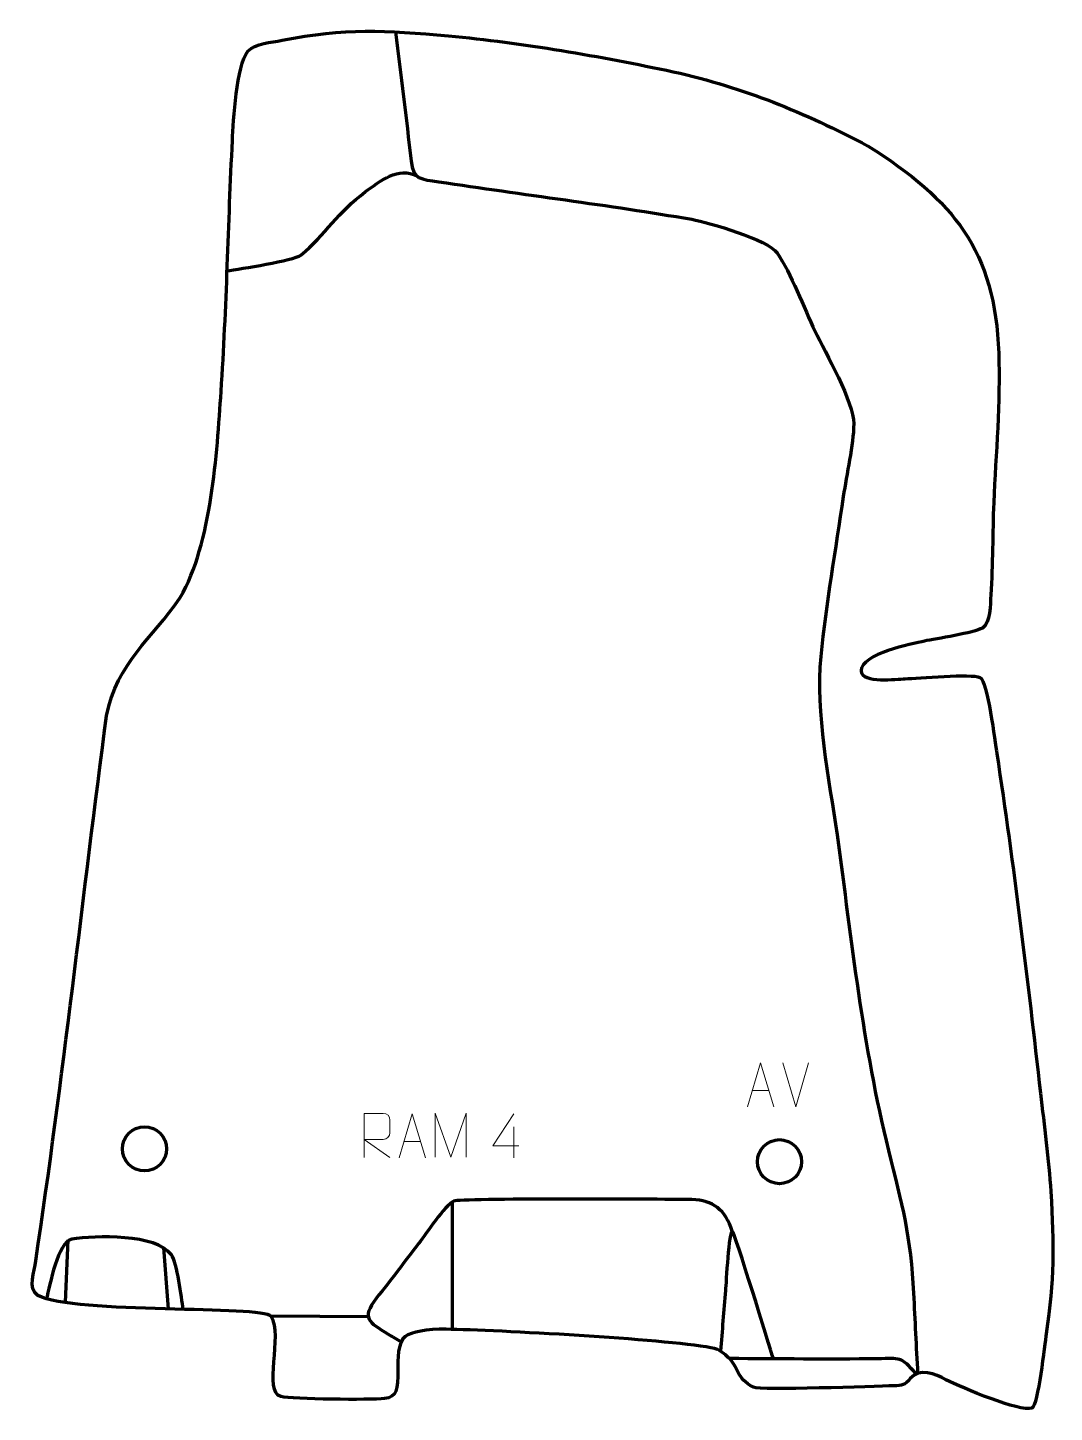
# Model space of a CAD drawing. Header units: millimetres. Extents: x -636 to -53, y 182 to 967.
import ezdxf

# ---------------------------------------------------------------- set-up
doc = ezdxf.new("R2010")
doc.units = ezdxf.units.MM
doc.header["$MEASUREMENT"] = 0
doc.layers.add('layer 2', color=7, linetype='Continuous')
doc.layers.add('layer 3', color=7, linetype='Continuous')

msp = doc.modelspace()

# ---------------------------------------------------------------- linework, layer by layer
at = {"layer": 'layer 2', "color": 140, "lineweight": 158}
for points, knots in [([(-427.2149, 964.9105), (-424.1531, 940.4396), (-421.0985, 916.1934), (-418.3603, 891.6738), (-418.3603, 891.6738), (-417.1764, 881.0724), (-412.7995, 881.4099), (-402.6822, 879.8817), (-402.6822, 879.8817), (-355.0453, 872.6859), (-306.4072, 866.684), (-259.0886, 858.6222), (-259.0886, 858.6222), (-249.1687, 856.524), (-215.877, 847.1149), (-210.5921, 839.4706), (-210.5921, 839.4706), (-202.7771, 827.756), (-195.4887, 808.3877), (-189.0995, 794.9919), (-189.0995, 794.9919), (-183.3382, 783.3041), (-166.9957, 754.3523), (-167.1084, 742.6519), (-167.1084, 742.6519), (-167.4259, 730.3892), (-171.2003, 713.9989), (-173.082, 701.3001), (-173.082, 701.3001), (-177.5435, 671.3904), (-182.8481, 640.5899), (-185.8841, 610.5734), (-185.8841, 610.5734), (-188.9327, 578.3431), (-181.2405, 541.4991), (-176.6433, 509.3936), (-176.6433, 509.3936), (-168.3118, 448.8195), (-162.1965, 389.9327), (-147.4823, 330.3099), (-147.4823, 330.3099), (-139.8509, 300.1597), (-134.7622, 280.8219), (-133.2235, 249.2196), (-133.2235, 249.2196), (-132.4859, 234.0708), (-131.7442, 218.9273), (-130.9117, 203.7831)], [0, 0, 0, 0, 0.07692308, 0.07692308, 0.07692308, 0.07692308, 0.15384615, 0.15384615, 0.15384615, 0.15384615, 0.23076923, 0.23076923, 0.23076923, 0.23076923, 0.30769231, 0.30769231, 0.30769231, 0.30769231, 0.38461538, 0.38461538, 0.38461538, 0.38461538, 0.46153846, 0.46153846, 0.46153846, 0.46153846, 0.53846154, 0.53846154, 0.53846154, 0.53846154, 0.61538462, 0.61538462, 0.61538462, 0.61538462, 0.69230769, 0.69230769, 0.69230769, 0.69230769, 0.76923077, 0.76923077, 0.76923077, 0.76923077, 0.84615385, 0.84615385, 0.84615385, 0.84615385, 1, 1, 1, 1]), ([(-522.7779, 829.297), (-515.4529, 830.6187), (-485.0423, 835.073), (-480.86, 838.2635), (-480.86, 838.2635), (-467.0981, 849.8133), (-459.475, 862.9517), (-444.3924, 874.1086), (-444.3924, 874.1086), (-436.2736, 880.1143), (-425.3246, 888.7111), (-415.023, 883.1844)], [0, 0, 0, 0, 0.25, 0.25, 0.25, 0.25, 0.5, 0.5, 0.5, 0.5, 1, 1, 1, 1]), ([(-236.0782, 284.5521), (-239.9355, 296.4693), (-247.1035, 302.1203), (-258.9671, 302.3596), (-258.9671, 302.3596), (-279.3936, 302.7715), (-390.8737, 303.1453), (-394.0447, 301.5524), (-394.0447, 301.5524), (-399.2295, 298.948), (-409.7502, 283.2249), (-413.9655, 277.6066), (-413.9655, 277.6066), (-421.913, 267.032), (-429.9817, 256.7584), (-438.0897, 246.3258), (-438.0897, 246.3258), (-446.8112, 235.1039), (-442.5443, 232.9239), (-431.4074, 226.1282), (-431.4074, 226.1282), (-428.9459, 224.6262), (-426.478, 223.1353), (-424.017, 221.6318)], [0, 0, 0, 0, 0.14285714, 0.14285714, 0.14285714, 0.14285714, 0.28571429, 0.28571429, 0.28571429, 0.28571429, 0.42857143, 0.42857143, 0.42857143, 0.42857143, 0.57142857, 0.57142857, 0.57142857, 0.57142857, 0.71428571, 0.71428571, 0.71428571, 0.71428571, 1, 1, 1, 1]), ([(-547.7277, 240.1198), (-548.7599, 246.8496), (-550.9747, 266.3631), (-554.4126, 271.1269), (-554.4126, 271.1269), (-563.0244, 283.06), (-597.5879, 282.0534), (-610.9124, 279.8988), (-610.9124, 279.8988), (-618.8787, 278.5266), (-623.298, 253.7792), (-625.2979, 246.0492)], [0, 0, 0, 0, 0.25, 0.25, 0.25, 0.25, 0.5, 0.5, 0.5, 0.5, 1, 1, 1, 1]), ([(-212.7709, 212.1215), (-215.1244, 219.6128), (-234.7235, 284.0362), (-236.0782, 284.5521), (-236.0782, 284.5521), (-238.0094, 285.2875), (-239.6208, 254.8687), (-239.9455, 250.9022), (-239.9455, 250.9022), (-240.8953, 239.4169), (-241.845, 227.9316), (-242.7948, 216.4463)], [0, 0, 0, 0, 0.25, 0.25, 0.25, 0.25, 0.5, 0.5, 0.5, 0.5, 1, 1, 1, 1]), ([(-131.7622, 203.4526), (-140.5258, 213.6614), (-140.7144, 212.2557), (-153.7417, 212.0686), (-153.7417, 212.0686), (-181.506, 211.67), (-209.8043, 212.126), (-237.6315, 212.1689)], [0, 0, 0, 0, 0.33333333, 0.33333333, 0.33333333, 0.33333333, 1, 1, 1, 1])]:
    msp.add_open_spline(points, degree=3, knots=knots, dxfattribs=at)
for points in [[(-395.0696, 300.9208), (-395.0696, 300.9208), (-395.0746, 228.7484), (-395.0746, 228.7484)], [(-613.0965, 279.6617), (-613.0965, 279.6617), (-614.6982, 244.1168), (-614.6982, 244.1168)], [(-558.7852, 275.0849), (-558.7852, 275.0849), (-556.1977, 240.4208), (-556.1977, 240.4208)], [(-442.6262, 235.7973), (-442.6262, 235.7973), (-497.6615, 236.3007), (-497.6615, 236.3007)]]:
    msp.add_open_spline(points, degree=3, dxfattribs=at)
at = {"layer": 'layer 3', "color": 142, "lineweight": 200}
for centre in [(-569.6583, 331.1839), (-209.2955, 323.9078)]:
    msp.add_ellipse(centre, major_axis=(0, 12.5), ratio=1, dxfattribs=at)
at = {"layer": 'layer 3', "color": 242, "lineweight": 158}
msp.add_open_spline([(-433.4239, 189.4869), (-426.1494, 190.4104), (-426.0025, 194.3633), (-425.922, 206.1591), (-425.922, 206.1591), (-425.8873, 211.2574), (-426.1476, 221.451), (-421.6863, 224.6929), (-421.6863, 224.6929), (-418.2068, 227.2214), (-409.4523, 229.0262), (-398.5131, 228.8246), (-398.5131, 228.8246), (-369.5755, 228.2912), (-276.0861, 223.3683), (-248.1885, 218.3222), (-248.1885, 218.3222), (-242.5378, 217.3001), (-240.5036, 214.7742), (-238.3434, 212.847), (-238.3434, 212.847), (-232.5147, 207.6472), (-234.0739, 200.9884), (-224.1158, 195.9294), (-224.1158, 195.9294), (-220.2533, 193.9671), (-154.9954, 196.4831), (-144.7064, 196.7466), (-144.7064, 196.7466), (-139.4926, 196.8847), (-138.2168, 197.1048), (-135.0674, 200.8941), (-135.0674, 200.8941), (-129.7742, 207.263), (-120.885, 203.2493), (-114.858, 200.2305), (-114.858, 200.2305), (-105.3631, 195.5516), (-72.8879, 181.711), (-66.0293, 184.1125), (-66.0293, 184.1125), (-62.5731, 185.3226), (-58.8218, 220.652), (-57.9813, 226.2555), (-57.9813, 226.2555), (-53.3431, 257.1782), (-53.5283, 276.0031), (-55.3497, 306.9648), (-55.3497, 306.9648), (-56.4985, 324.9805), (-59.1219, 344.7075), (-61.1742, 362.7083), (-61.1742, 362.7083), (-68.4655, 426.6593), (-76.1922, 491.9478), (-85.9897, 555.5233), (-85.9897, 555.5233), (-86.9389, 561.8163), (-91.2866, 596.7708), (-95.5432, 598.7057), (-95.5432, 598.7057), (-100.1006, 600.7773), (-130.8331, 598.3615), (-137.9465, 597.8908), (-137.9465, 597.8908), (-142.7153, 597.7206), (-162.3896, 595.2026), (-163.0414, 602.3312), (-163.0414, 602.3312), (-162.7768, 612.1462), (-134.4688, 617.6726), (-126.9658, 619.2653), (-126.9658, 619.2653), (-121.0039, 620.5309), (-98.2459, 624.0162), (-94.166, 626.6825), (-94.166, 626.6825), (-89.399, 629.7977), (-89.7211, 640.0026), (-89.3799, 645.5004), (-89.3799, 645.5004), (-88.2993, 662.9101), (-88.3719, 680.4244), (-87.7546, 697.8632), (-87.7546, 697.8632), (-86.454, 725.2376), (-83.941, 755.4036), (-84.8736, 782.575), (-84.8736, 782.575), (-86.872, 840.8036), (-110.5032, 869.4167), (-158.9078, 900.0935), (-158.9078, 900.0935), (-196.1902, 919.616), (-228.4045, 932.9415), (-269.5652, 942.3153), (-269.5652, 942.3153), (-311.0609, 951.1406), (-354.9432, 958.7546), (-397.1682, 962.6966), (-397.1682, 962.6966), (-433.0194, 965.8351), (-455.9086, 967.3004), (-491.5624, 960.1416), (-491.5624, 960.1416), (-497.573, 958.9805), (-506.7372, 958.5333), (-511.0025, 953.9638), (-511.0025, 953.9638), (-517.5691, 945.7657), (-519.1634, 914.5825), (-519.7368, 903.3579), (-519.7368, 903.3579), (-522.1642, 855.8348), (-522.9847, 808.5624), (-526.1539, 760.9477), (-526.1539, 760.9477), (-528.6061, 725.4355), (-531.4334, 674.776), (-549.3905, 643.9886), (-549.3905, 643.9886), (-565.5179, 620.2417), (-585.0182, 607.5373), (-591.2443, 576.792), (-591.2443, 576.792), (-604.7297, 473.7363), (-615.9499, 370.3806), (-631.327, 267.5772), (-631.327, 267.5772), (-632.2357, 261.6951), (-635.9311, 251.8528), (-630.1946, 247.9785), (-630.1946, 247.9785), (-608.9715, 237.181), (-502.86, 242.5066), (-497.6736, 236.0737), (-497.6736, 236.0737), (-490.8255, 225.7008), (-502.4569, 193.1544), (-492.2639, 190.6369), (-492.2639, 190.6369), (-485.7496, 189.0279), (-441.579, 188.6148), (-433.4239, 189.4869)], degree=3, knots=[0, 0, 0, 0, 0.02702703, 0.02702703, 0.02702703, 0.02702703, 0.05405405, 0.05405405, 0.05405405, 0.05405405, 0.08108108, 0.08108108, 0.08108108, 0.08108108, 0.10810811, 0.10810811, 0.10810811, 0.10810811, 0.13513514, 0.13513514, 0.13513514, 0.13513514, 0.16216216, 0.16216216, 0.16216216, 0.16216216, 0.18918919, 0.18918919, 0.18918919, 0.18918919, 0.21621622, 0.21621622, 0.21621622, 0.21621622, 0.24324324, 0.24324324, 0.24324324, 0.24324324, 0.27027027, 0.27027027, 0.27027027, 0.27027027, 0.2972973, 0.2972973, 0.2972973, 0.2972973, 0.32432432, 0.32432432, 0.32432432, 0.32432432, 0.35135135, 0.35135135, 0.35135135, 0.35135135, 0.37837838, 0.37837838, 0.37837838, 0.37837838, 0.40540541, 0.40540541, 0.40540541, 0.40540541, 0.43243243, 0.43243243, 0.43243243, 0.43243243, 0.45945946, 0.45945946, 0.45945946, 0.45945946, 0.48648649, 0.48648649, 0.48648649, 0.48648649, 0.51351351, 0.51351351, 0.51351351, 0.51351351, 0.54054054, 0.54054054, 0.54054054, 0.54054054, 0.56756757, 0.56756757, 0.56756757, 0.56756757, 0.59459459, 0.59459459, 0.59459459, 0.59459459, 0.62162162, 0.62162162, 0.62162162, 0.62162162, 0.64864865, 0.64864865, 0.64864865, 0.64864865, 0.67567568, 0.67567568, 0.67567568, 0.67567568, 0.7027027, 0.7027027, 0.7027027, 0.7027027, 0.72972973, 0.72972973, 0.72972973, 0.72972973, 0.75675676, 0.75675676, 0.75675676, 0.75675676, 0.78378378, 0.78378378, 0.78378378, 0.78378378, 0.81081081, 0.81081081, 0.81081081, 0.81081081, 0.83783784, 0.83783784, 0.83783784, 0.83783784, 0.86486486, 0.86486486, 0.86486486, 0.86486486, 0.89189189, 0.89189189, 0.89189189, 0.89189189, 0.91891892, 0.91891892, 0.91891892, 0.91891892, 0.94594595, 0.94594595, 0.94594595, 0.94594595, 1, 1, 1, 1], dxfattribs=at)
at = {"layer": 'layer 3', "color": 250, "lineweight": 9}
for points, knots in [([(-227.4578, 355.0995), (-227.4578, 355.0995), (-220.0868, 380.053), (-220.0868, 380.053), (-220.0868, 380.053), (-220.0868, 380.053), (-212.5169, 355.0995), (-212.5169, 355.0995)], [0, 0, 0, 0, 0.33333333, 0.33333333, 0.33333333, 0.33333333, 1, 1, 1, 1]), ([(-444.9976, 326.3665), (-444.9976, 326.3665), (-444.9976, 351.32), (-444.9976, 351.32), (-444.9976, 351.32), (-441.4028, 351.32), (-437.8073, 351.32), (-434.2121, 351.32), (-434.2121, 351.32), (-431.8868, 351.2823), (-430.3295, 349.7923), (-430.3336, 347.4259), (-430.3336, 347.4259), (-430.334, 345.3904), (-430.334, 342.331), (-430.3336, 340.295), (-430.3336, 340.295), (-430.3401, 338.4195), (-432.1524, 336.4777), (-434.1619, 336.4586), (-434.1619, 336.4586), (-434.1619, 336.4586), (-444.9976, 336.4586), (-444.9976, 336.4586), (-444.9976, 336.4586), (-444.9976, 336.4586), (-430.3429, 326.3665), (-430.3429, 326.3665)], [0, 0, 0, 0, 0.125, 0.125, 0.125, 0.125, 0.25, 0.25, 0.25, 0.25, 0.375, 0.375, 0.375, 0.375, 0.5, 0.5, 0.5, 0.5, 0.625, 0.625, 0.625, 0.625, 0.75, 0.75, 0.75, 0.75, 1, 1, 1, 1]), ([(-425.0986, 326.0487), (-425.0986, 326.0487), (-417.7276, 351.0022), (-417.7276, 351.0022), (-417.7276, 351.0022), (-417.7276, 351.0022), (-410.1577, 326.0487), (-410.1577, 326.0487)], [0, 0, 0, 0, 0.33333333, 0.33333333, 0.33333333, 0.33333333, 1, 1, 1, 1]), ([(-404.7044, 326.47), (-404.7044, 326.47), (-404.7044, 351.4279), (-404.7044, 351.4279), (-404.7044, 351.4279), (-404.7044, 351.4279), (-395.7793, 326.47), (-395.7793, 326.47), (-395.7793, 326.47), (-395.7793, 326.47), (-387.0194, 351.4274), (-387.0194, 351.4274), (-387.0194, 351.4274), (-387.0194, 351.4274), (-387.0194, 326.47), (-387.0194, 326.47)], [0, 0, 0, 0, 0.2, 0.2, 0.2, 0.2, 0.4, 0.4, 0.4, 0.4, 0.6, 0.6, 0.6, 0.6, 1, 1, 1, 1]), ([(-357.1245, 332.9421), (-357.1245, 332.9421), (-371.9462, 332.9421), (-371.9462, 332.9421), (-371.9462, 332.9421), (-371.9462, 332.9421), (-360.0686, 351.0126), (-360.0686, 351.0126)], [0, 0, 0, 0, 0.33333333, 0.33333333, 0.33333333, 0.33333333, 1, 1, 1, 1])]:
    msp.add_open_spline(points, degree=3, knots=knots, dxfattribs=at)
for points in [[(-200.0983, 355.0922), (-200.0983, 355.0922), (-207.4201, 380.0458), (-207.4201, 380.0458)], [(-192.7764, 380.0458), (-192.7764, 380.0458), (-200.0982, 355.0922), (-200.0982, 355.0922)], [(-224.7352, 364.3489), (-224.7352, 364.3489), (-215.2395, 364.3489), (-215.2395, 364.3489)], [(-360.0686, 343.7032), (-360.0686, 343.7032), (-360.0686, 326.0385), (-360.0686, 326.0385)], [(-422.376, 335.2981), (-422.376, 335.2981), (-412.8803, 335.2981), (-412.8803, 335.2981)]]:
    msp.add_open_spline(points, degree=3, dxfattribs=at)

doc.saveas('drawing.dxf')
